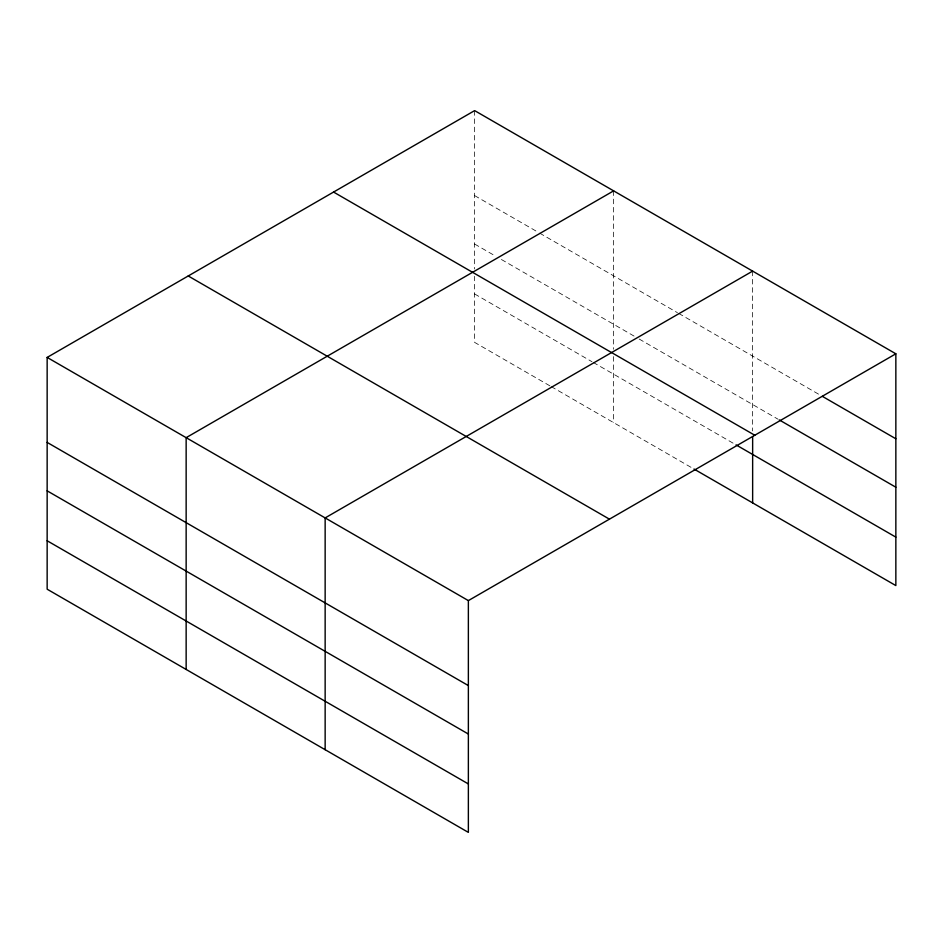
<?xml version="1.0" encoding="UTF-8"?>
<svg xmlns="http://www.w3.org/2000/svg" width="943" height="943" viewBox="0 0 943 943"><rect width="100%" height="100%" fill="white"/><g stroke="black" fill="none" stroke-linecap="round" stroke-linejoin="round"><path stroke-width="0.71" stroke-dasharray="4.71 3.54" d="M474.635 195.602L538.406 232.414M539.679 233.145L677.404 312.663M678.677 313.394L819.809 394.881M474.635 244.037L495.04 255.824M501.417 259.502L634.038 336.073M639.142 339.02L777.987 419.175M474.635 293.957L591.956 361.688M593.23 362.418L734.786 444.141M549.875 385.828L474.635 342.392L474.635 276.334M551.148 386.571L692.704 468.294M752.644 271.113L752.644 430.963M613.634 190.863L613.634 349.252M613.634 356.584L613.634 422.641M474.635 110.614L474.635 268.991"/><path stroke-width="1.41" d="M47.15 357.421L468.365 600.608L468.365 832.386L47.15 589.198L47.15 357.421L474.635 110.614L895.85 353.802L895.85 585.579L693.977 469.025M613.634 190.863L186.148 437.67L186.148 669.459M752.644 271.113L325.146 517.919L325.146 749.709M468.365 600.608L895.85 353.802M822.343 396.343L895.85 438.778M779.248 419.906L895.85 487.225M333.563 192.054L754.777 435.242M736.059 444.884L895.85 537.133M188.223 275.969L609.437 519.157M47.15 442.408L468.365 685.585M47.15 490.843L468.365 734.031M47.15 540.763L468.365 783.939M752.644 436.833L752.644 502.902"/></g></svg>
